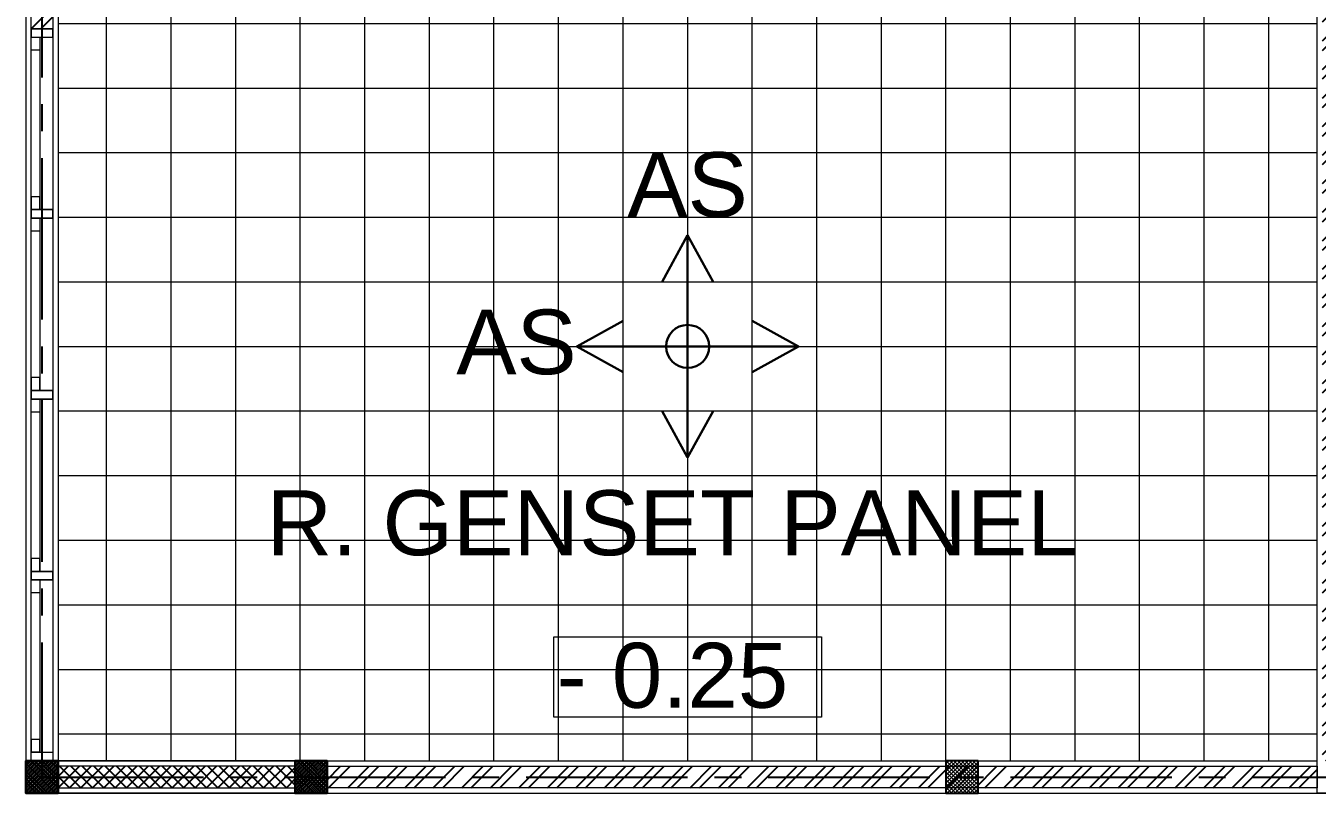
# Model space of a CAD drawing. Header units: inches. Extents: x 249 to 1192, y -18 to 440.
# Drawn here: x 429.16 to 435.16, y 269.52 to 273.08 of the extents above; entities that cross this region are included whole.
import ezdxf

# ---------------------------------------------------------------- set-up
doc = ezdxf.new("R2010")
doc.units = ezdxf.units.IN
doc.header["$MEASUREMENT"] = 0
doc.linetypes.add('CENTER2', pattern=[1.125, 0.75, -0.125, 0.125, -0.125])
for name, color, linetype, lineweight in [('ARSIR BETON', 8, 'Continuous', 0), ('DINDING', 6, 'Continuous', 0), ('DINDING2', 137, 'Continuous', 20), ('KERAMIKK', 142, 'Continuous', 5), ('kol', 1, 'Continuous', 30), ('KUSEN', 16, 'Continuous', 15), ('NOT', 7, 'Continuous', 9), ('TEXT (KET. RUANG)', 7, 'Continuous', 5)]:
    doc.layers.add(name, color=color, linetype=linetype, lineweight=lineweight)
for name, color, linetype in [('ARSIR DINDING', 64, 'Continuous'), ('AS', 15, 'CENTER2'), ('KOLOM', 5, 'Continuous')]:
    doc.layers.add(name, color=color, linetype=linetype)
doc.styles.get("Standard").update_dxf_attribs({"font": 'arial.ttf'})

# ---------------------------------------------------------------- blocks, each defined once
blk = doc.blocks.new('K2')
at = {"layer": 'ARSIR BETON'}
h = blk.add_hatch(dxfattribs=at)
h.set_pattern_fill('ANSI37', color=256, scale=0.1, style=0)
h.set_pattern_definition([(45, (-38.743626, 268.082874), (-0.0088388, 0.0088388), []), (135, (-38.743626, 268.082874), (-0.0088388, -0.0088388), [])])
h.paths.add_polyline_path([(-38.5936, 268.2329), (-38.7436, 268.2329), (-38.7436, 268.0829), (-38.5936, 268.0829)])
at = {"layer": 'KOLOM'}
blk.add_lwpolyline([(-38.7436, 268.0829), (-38.5936, 268.0829), (-38.5936, 268.2329), (-38.7436, 268.2329)], close=True, dxfattribs=at)

msp = doc.modelspace()

# ---------------------------------------------------------------- hatches: boundary and pattern name
at = {"layer": 'ARSIR DINDING'}
h = msp.add_hatch(dxfattribs=at)
h.set_pattern_fill('ANSI32', color=256, scale=0.25, style=0)
h.set_pattern_definition([(45, (429.85718, 269.54204), (-0.0662913, 0.0662913), []), (45, (429.90137, 269.54204), (-0.0662913, 0.0662913), [])])
h.paths.add_polyline_path([(433.4774, 273.542), (429.8572, 273.542), (429.8572, 273.642), (433.4774, 273.642)])
h.paths.add_polyline_path([(435.1824, 269.667), (435.2824, 269.667), (435.2824, 273.517), (435.1824, 273.517)])
h.paths.add_polyline_path([(437.7074, 269.642), (435.3074, 269.642), (435.3074, 269.5421), (437.7074, 269.5421)])
h.paths.add_polyline_path([(430.5578, 269.642), (435.1574, 269.642), (435.1574, 269.542), (430.5578, 269.542)])
h = msp.add_hatch(dxfattribs=at)
h.set_pattern_fill('ANSI32', color=256, scale=0.25, style=0)
h.set_pattern_definition([(45, (429.18218, 273.06791), (-0.06629, 0.06629), []), (45, (429.22637, 273.06791), (-0.06629, 0.06629), [])])
h.paths.add_polyline_path([(429.2822, 273.242), (429.2322, 273.242), (429.2322, 273.0679), (429.2822, 273.0679)])
h.paths.add_polyline_path([(429.2322, 273.242), (429.1822, 273.242), (429.1822, 273.0679), (429.2322, 273.0679)])
h = msp.add_hatch(dxfattribs=at)
h.set_pattern_fill('ANSI37', color=256, scale=0.3, style=0)
h.set_pattern_definition([(45, (429.307223, 269.54204), (-0.0265165, 0.0265165), []), (135, (429.307223, 269.54204), (-0.0265165, -0.0265165), [])])
h.paths.add_polyline_path([(429.3072, 269.542), (430.4078, 269.542), (430.4078, 269.642), (429.3072, 269.642)])
at = {"layer": 'KERAMIKK'}
h = msp.add_hatch(dxfattribs=at)
h.set_pattern_fill('_USER', color=256, scale=0.3, style=0, double=1, pattern_type=0)
h.set_pattern_definition([(0, (432.2323, 271.59205), (0, 0.3), []), (90, (432.2323, 271.59205), (-0.3, 2e-17), [])])
h.paths.add_polyline_path([(429.8572, 273.242), (429.8572, 273.517), (435.1574, 273.517), (435.1574, 269.6671), (429.3072, 269.667), (429.3072, 273.242)])

# ---------------------------------------------------------------- linework, layer by layer
at = {"layer": 'AS'}
msp.add_lwpolyline([(429.2322, 269.592), (435.2324, 269.592), (435.2324, 273.592), (429.2322, 273.592)], close=True, dxfattribs=at)
at = {"layer": 'DINDING'}
for points in [[(429.1572, 269.517), (435.3074, 269.517), (435.3074, 273.667), (429.1572, 273.667)], [(437.8574, 269.517), (435.1574, 269.5171), (435.1574, 273.667), (437.8574, 273.667)], [(429.3072, 269.667), (435.1574, 269.667), (435.1574, 273.517), (429.3072, 273.517)], [(429.3072, 269.667), (430.4078, 269.667), (430.4078, 269.517), (429.3072, 269.517)], [(429.3072, 269.517), (430.4078, 269.517), (430.4078, 269.667), (429.3072, 269.667)]]:
    msp.add_lwpolyline(points, close=True, dxfattribs=at)
at = {"layer": 'DINDING2'}
for points in [[(429.1822, 273.242), (429.2822, 273.242), (429.2822, 269.667), (429.1822, 269.667)], [(429.3072, 269.542), (430.4078, 269.542), (430.4078, 269.642), (429.3072, 269.642)], [(430.5578, 269.642), (435.1574, 269.642), (435.1574, 269.542), (430.5578, 269.542)]]:
    msp.add_lwpolyline(points, close=True, dxfattribs=at)
at = {"layer": 'kol'}
for q in [(432.2323, 272.1084), (431.7171, 271.592), (432.7475, 271.592), (432.2323, 271.0757)]:
    msp.add_line((432.2323, 271.592), q, dxfattribs=at)
for points in [[(432.1133, 271.8924), (432.2323, 272.1084), (432.3513, 271.8924)], [(431.9331, 271.7111), (431.7171, 271.592), (431.9331, 271.473)], [(432.5315, 271.7111), (432.7475, 271.592), (432.5315, 271.473)], [(432.1133, 271.2917), (432.2323, 271.0757), (432.3513, 271.2917)]]:
    msp.add_lwpolyline(points, dxfattribs=at)
msp.add_circle((432.2323, 271.592), 0.1, dxfattribs=at)
at = {"layer": 'KUSEN'}
for points in [[(429.1822, 273.0279), (429.2822, 273.0279), (429.2822, 273.0679), (429.1822, 273.0679)], [(429.2822, 272.1877), (429.1822, 272.1877), (429.1822, 273.0679), (429.2822, 273.0679)], [(429.1822, 273.0679), (429.2822, 273.0679), (429.2822, 269.6671), (429.1822, 269.6671)], [(429.2222, 272.2277), (429.1822, 272.2277), (429.1822, 273.0279), (429.2222, 273.0279)], [(429.1822, 272.1877), (429.2822, 272.1877), (429.2822, 272.2277), (429.1822, 272.2277)], [(429.2822, 271.3475), (429.1822, 271.3475), (429.1822, 272.2277), (429.2822, 272.2277)], [(429.1822, 272.2277), (429.2822, 272.2277), (429.2822, 272.1877), (429.1822, 272.1877)], [(429.2222, 271.3875), (429.1822, 271.3875), (429.1822, 272.1877), (429.2222, 272.1877)], [(429.1822, 271.3475), (429.2822, 271.3475), (429.2822, 271.3875), (429.1822, 271.3875)], [(429.2822, 270.5073), (429.1822, 270.5073), (429.1822, 271.3875), (429.2822, 271.3875)], [(429.1822, 271.3875), (429.2822, 271.3875), (429.2822, 271.3475), (429.1822, 271.3475)], [(429.2222, 270.5473), (429.1822, 270.5473), (429.1822, 271.3475), (429.2222, 271.3475)], [(429.1822, 270.5073), (429.2822, 270.5073), (429.2822, 270.5473), (429.1822, 270.5473)], [(429.2822, 269.6671), (429.1822, 269.6671), (429.1822, 270.5473), (429.2822, 270.5473)], [(429.1822, 270.5473), (429.2822, 270.5473), (429.2822, 270.5073), (429.1822, 270.5073)], [(429.2222, 269.7071), (429.1822, 269.7071), (429.1822, 270.5073), (429.2222, 270.5073)], [(429.1822, 269.7071), (429.2822, 269.7071), (429.2822, 269.6671), (429.1822, 269.6671)]]:
    msp.add_lwpolyline(points, close=True, dxfattribs=at)
for points in [[(429.2222, 273.0279), (429.2222, 272.9679), (429.1822, 272.9679), (429.1822, 273.0279), (429.2222, 273.0279)], [(429.2222, 272.2277), (429.2222, 272.2877), (429.1822, 272.2877), (429.1822, 272.2277), (429.2222, 272.2277)], [(429.2222, 272.1877), (429.2222, 272.1277), (429.1822, 272.1277), (429.1822, 272.1877), (429.2222, 272.1877)], [(429.2222, 271.3875), (429.2222, 271.4475), (429.1822, 271.4475), (429.1822, 271.3875), (429.2222, 271.3875)], [(429.2222, 271.3475), (429.2222, 271.2875), (429.1822, 271.2875), (429.1822, 271.3475), (429.2222, 271.3475)], [(429.2222, 270.5473), (429.2222, 270.6073), (429.1822, 270.6073), (429.1822, 270.5473), (429.2222, 270.5473)], [(429.2222, 270.5073), (429.2222, 270.4473), (429.1822, 270.4473), (429.1822, 270.5073), (429.2222, 270.5073)], [(429.2222, 269.7071), (429.2222, 269.7671), (429.1822, 269.7671), (429.1822, 269.7071), (429.2222, 269.7071)]]:
    msp.add_lwpolyline(points, dxfattribs=at)
at = {"layer": 'TEXT (KET. RUANG)', "color": 1}
msp.add_lwpolyline([(431.6111, 270.2435), (432.8535, 270.2435), (432.8535, 269.8704), (431.6111, 269.8704)], close=True, dxfattribs=at)

# ---------------------------------------------------------------- block references
at = {"xscale": -1, "rotation": 180}
for p in [(467.9008, 537.75), (469.1515, 537.7499)]:
    msp.add_blockref('K2', p, dxfattribs=at)
for p, rotation in [((467.8802, 1.4312), 359.9955922790221), ((469.1308, 1.4311), 359.9955922790221), ((394.8389, 537.7499), 179.9999724896534)]:
    msp.add_blockref('K2', p, dxfattribs=dict(rotation=rotation))

# ---------------------------------------------------------------- texts
at = {"layer": 'NOT', "char_height": 0.3}
for s, insert, attachment_point in [('\\pi0.040789;AS', (431.9117, 272.4943), 1), ('AS', (431.7165, 271.7632), 3)]:
    msp.add_mtext_dynamic_manual_height_columns(s, width=0.618755, gutter_width=12.5, heights=[0], dxfattribs=dict(at, insert=insert, attachment_point=attachment_point))
at = {"layer": 'TEXT (KET. RUANG)'}
for s, height, p in [('R. GENSET PANEL', 0.301499, (430.2764, 270.6223)), ('- 0.25', 0.3015, (431.6229, 269.9138))]:
    msp.add_text(s, height=height, dxfattribs=at).set_placement(p)

doc.saveas('drawing.dxf')
